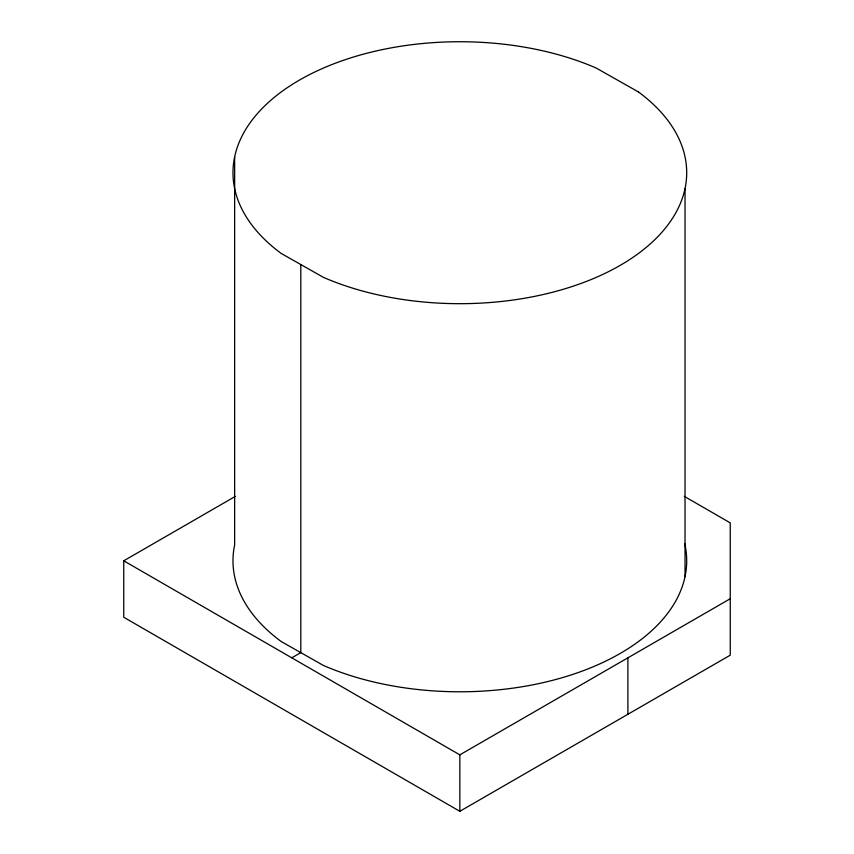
<?xml version="1.0" encoding="UTF-8"?>
<svg xmlns="http://www.w3.org/2000/svg" width="854" height="854" viewBox="0 0 854 854"><rect width="100%" height="100%" fill="white"/><g stroke="black" fill="none" stroke-linecap="round" stroke-linejoin="round"><path stroke-width="1.28" d="M684.246 496.323L730.245 522.883L730.255 655.178L459.836 811.3L123.745 617.261L123.745 560.811L235.362 496.366M291.79 657.826L300.8 652.627L300.8 264.537M123.745 560.811L459.836 754.851L730.255 598.729M685.036 188.542L685.036 576.642M627.893 657.826L627.893 714.275M459.836 754.851L459.836 811.3M234.647 156.88L234.647 544.98A226.854 130.972 0 0 0 281.222 641.546L323.495 665.49A226.854 130.972 0 0 0 574.198 673.923A226.854 130.972 0 0 0 684.759 543.742M638.461 91.976L596.188 68.032A226.854 130.972 0 0 0 297.875 81.002A226.854 130.972 0 0 0 281.222 253.457L323.495 277.39A226.854 130.972 0 0 0 621.808 264.42A226.854 130.972 0 0 0 638.461 91.976"/></g></svg>
